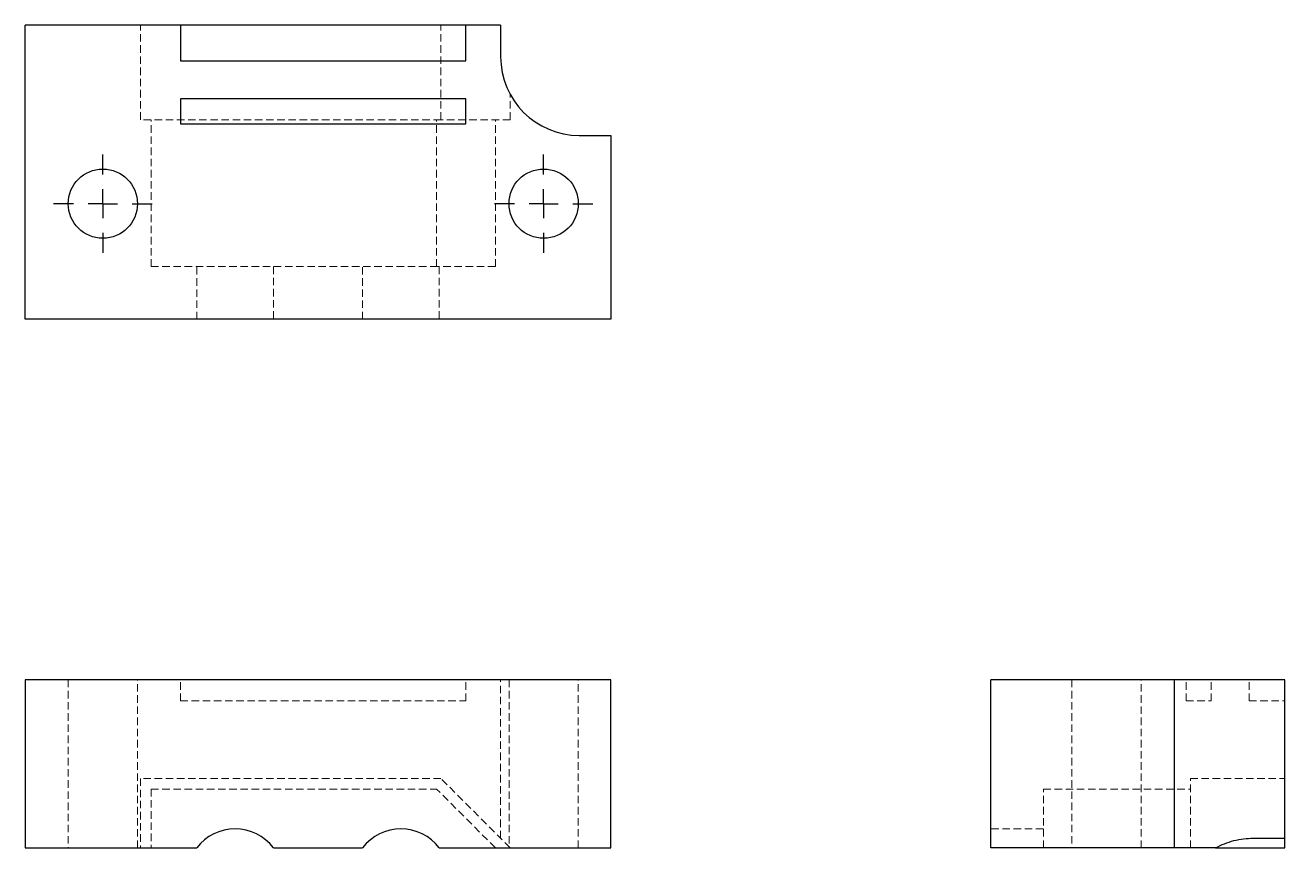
# Model space of a CAD drawing. Header units: millimetres. Extents: x 33 to 248, y 43 to 183.
import ezdxf

# ---------------------------------------------------------------- set-up
doc = ezdxf.new("R2010")
doc.units = ezdxf.units.MM
doc.linetypes.add('HIDDEN', pattern=[1.905, 1.27, -0.635])
doc.layers.add('10', color=7, linetype='Continuous')

# ---------------------------------------------------------------- blocks, each defined once
blk = doc.blocks.new('SW_CENTERMARKSYMBOL_0')
at = {"layer": '10', "color": 0}
for p, q in [((0, 5), (0, 8.41)), ((0, 0), (0, 2.5)), ((-5, 0), (-8.41, 0)), ((0, 0), (-2.5, 0)), ((0, 0), (0, -2.5)), ((0, 0), (2.5, 0)), ((5, 0), (8.41, 0)), ((0, -5), (0, -8.41))]:
    blk.add_line(p, q, dxfattribs=at)
blk = doc.blocks.new('SW_CENTERMARKSYMBOL_1')
at = {"layer": '10', "color": 0}
for p, q in [((0, 5), (0, 8.41)), ((0, 0), (0, 2.5)), ((-5, 0), (-8.41, 0)), ((0, 0), (-2.5, 0)), ((0, 0), (0, -2.5)), ((0, 0), (2.5, 0)), ((5, 0), (8.41, 0)), ((0, -5), (0, -8.41))]:
    blk.add_line(p, q, dxfattribs=at)

msp = doc.modelspace()

# ---------------------------------------------------------------- linework, layer by layer
at = {"color": 7, "linetype": 'Continuous', "lineweight": 25}
for p, q in [((33, 132.91), (33, 183.09)), ((59.52, 183.09), (33, 183.09)), ((59.52, 183.09), (59.52, 177)), ((108.27, 183.09), (59.52, 183.09)), ((114.18, 183.09), (108.27, 183.09)), ((108.27, 177), (108.27, 183.09)), ((114.18, 183.09), (114.18, 177.71)), ((59.52, 177), (108.27, 177)), ((108.27, 170.54), (59.52, 170.54)), ((59.52, 170.54), (59.52, 166.24)), ((108.27, 166.24), (108.27, 170.54)), ((59.52, 166.24), (108.27, 166.24)), ((127.62, 164.27), (133, 164.27)), ((133, 164.27), (133, 132.91)), ((133, 132.91), (33, 132.91)), ((33, 71.34), (33, 42.66)), ((133, 71.34), (33, 71.34)), ((133, 42.66), (133, 71.34)), ((197.91, 42.66), (197.91, 71.34)), ((229.27, 71.34), (197.91, 71.34)), ((229.27, 42.66), (229.27, 71.34)), ((242.71, 71.34), (229.27, 71.34)), ((248.09, 71.34), (242.71, 71.34)), ((248.09, 44.3), (248.09, 71.34)), ((242.71, 44.3), (248.09, 44.3)), ((248.09, 42.66), (248.09, 44.3)), ((33, 42.66), (62.3, 42.66)), ((75.38, 42.66), (90.62, 42.66)), ((103.7, 42.66), (133, 42.66)), ((229.27, 42.66), (197.91, 42.66)), ((236.28, 42.66), (229.27, 42.66)), ((236.28, 42.66), (248.09, 42.66))]:
    msp.add_line(p, q, dxfattribs=at)
at = {"color": 7, "linetype": 'HIDDEN', "lineweight": 18}
for p, q in [((52.71, 166.96), (52.71, 183.09)), ((103.99, 166.96), (103.99, 183.09)), ((115.82, 166.96), (115.82, 171.28)), ((103.99, 166.96), (52.71, 166.96)), ((54.51, 141.87), (54.51, 166.96)), ((103.25, 141.87), (103.25, 166.96)), ((115.82, 166.96), (103.99, 166.96)), ((113.29, 141.87), (113.29, 166.96)), ((54.51, 141.87), (103.25, 141.87)), ((62.3, 132.91), (62.3, 141.87)), ((75.38, 141.87), (75.38, 132.91)), ((90.62, 132.91), (90.62, 141.87)), ((113.29, 141.87), (103.25, 141.87)), ((103.7, 141.87), (103.7, 132.91)), ((40.35, 71.34), (40.35, 42.66)), ((52.18, 42.66), (52.18, 71.34)), ((59.52, 67.75), (59.52, 71.34)), ((108.27, 67.75), (108.27, 71.34)), ((114.18, 44.3), (114.18, 71.34)), ((115.62, 71.34), (115.62, 42.66)), ((127.44, 42.66), (127.44, 71.34)), ((211.71, 71.34), (211.71, 42.66)), ((223.54, 42.66), (223.54, 71.34)), ((231.24, 67.75), (231.24, 71.34)), ((235.54, 67.75), (235.54, 71.34)), ((242, 67.75), (242, 71.34)), ((59.52, 67.75), (108.27, 67.75)), ((231.24, 67.75), (235.54, 67.75)), ((242, 67.75), (248.09, 67.75)), ((103.99, 54.49), (52.71, 54.49)), ((52.71, 54.49), (52.71, 42.66)), ((115.82, 42.66), (103.99, 54.49)), ((231.96, 42.66), (231.96, 54.49)), ((231.96, 54.49), (248.09, 54.49)), ((54.51, 52.7), (103.25, 52.7)), ((54.51, 52.7), (54.51, 42.66)), ((113.29, 42.66), (103.25, 52.7)), ((206.87, 42.66), (206.87, 52.7)), ((206.87, 52.7), (231.96, 52.7)), ((206.87, 45.89), (197.91, 45.89))]:
    msp.add_line(p, q, dxfattribs=at)
at = {"color": 7, "linetype": 'Continuous', "lineweight": 25}
for centre in [(46.26, 152.62), (121.53, 152.62)]:
    msp.add_circle(centre, 5.91, dxfattribs=at)
for centre, radius, start, end in [((127.62, 177.71), 13.44, 180, 270), ((68.84, 37.65), 8.24, 37.4952, 142.5048), ((97.16, 37.65), 8.24, 37.4952, 142.5048)]:
    msp.add_arc(centre, radius, start, end, dxfattribs=at)
msp.add_open_spline([(236.28, 42.66), (237.25, 43.19), (238.31, 43.61), (240.48, 44.16), (241.61, 44.3), (242.71, 44.3)], degree=3, knots=[0, 0, 0, 0, 0.5, 0.5, 1, 1, 1, 1], dxfattribs=at)

# ---------------------------------------------------------------- block references
at = {"layer": '10'}
for name, p in [('SW_CENTERMARKSYMBOL_1', (46.26, 152.62)), ('SW_CENTERMARKSYMBOL_0', (121.53, 152.62))]:
    msp.add_blockref(name, p, dxfattribs=at)

doc.saveas('drawing.dxf')
